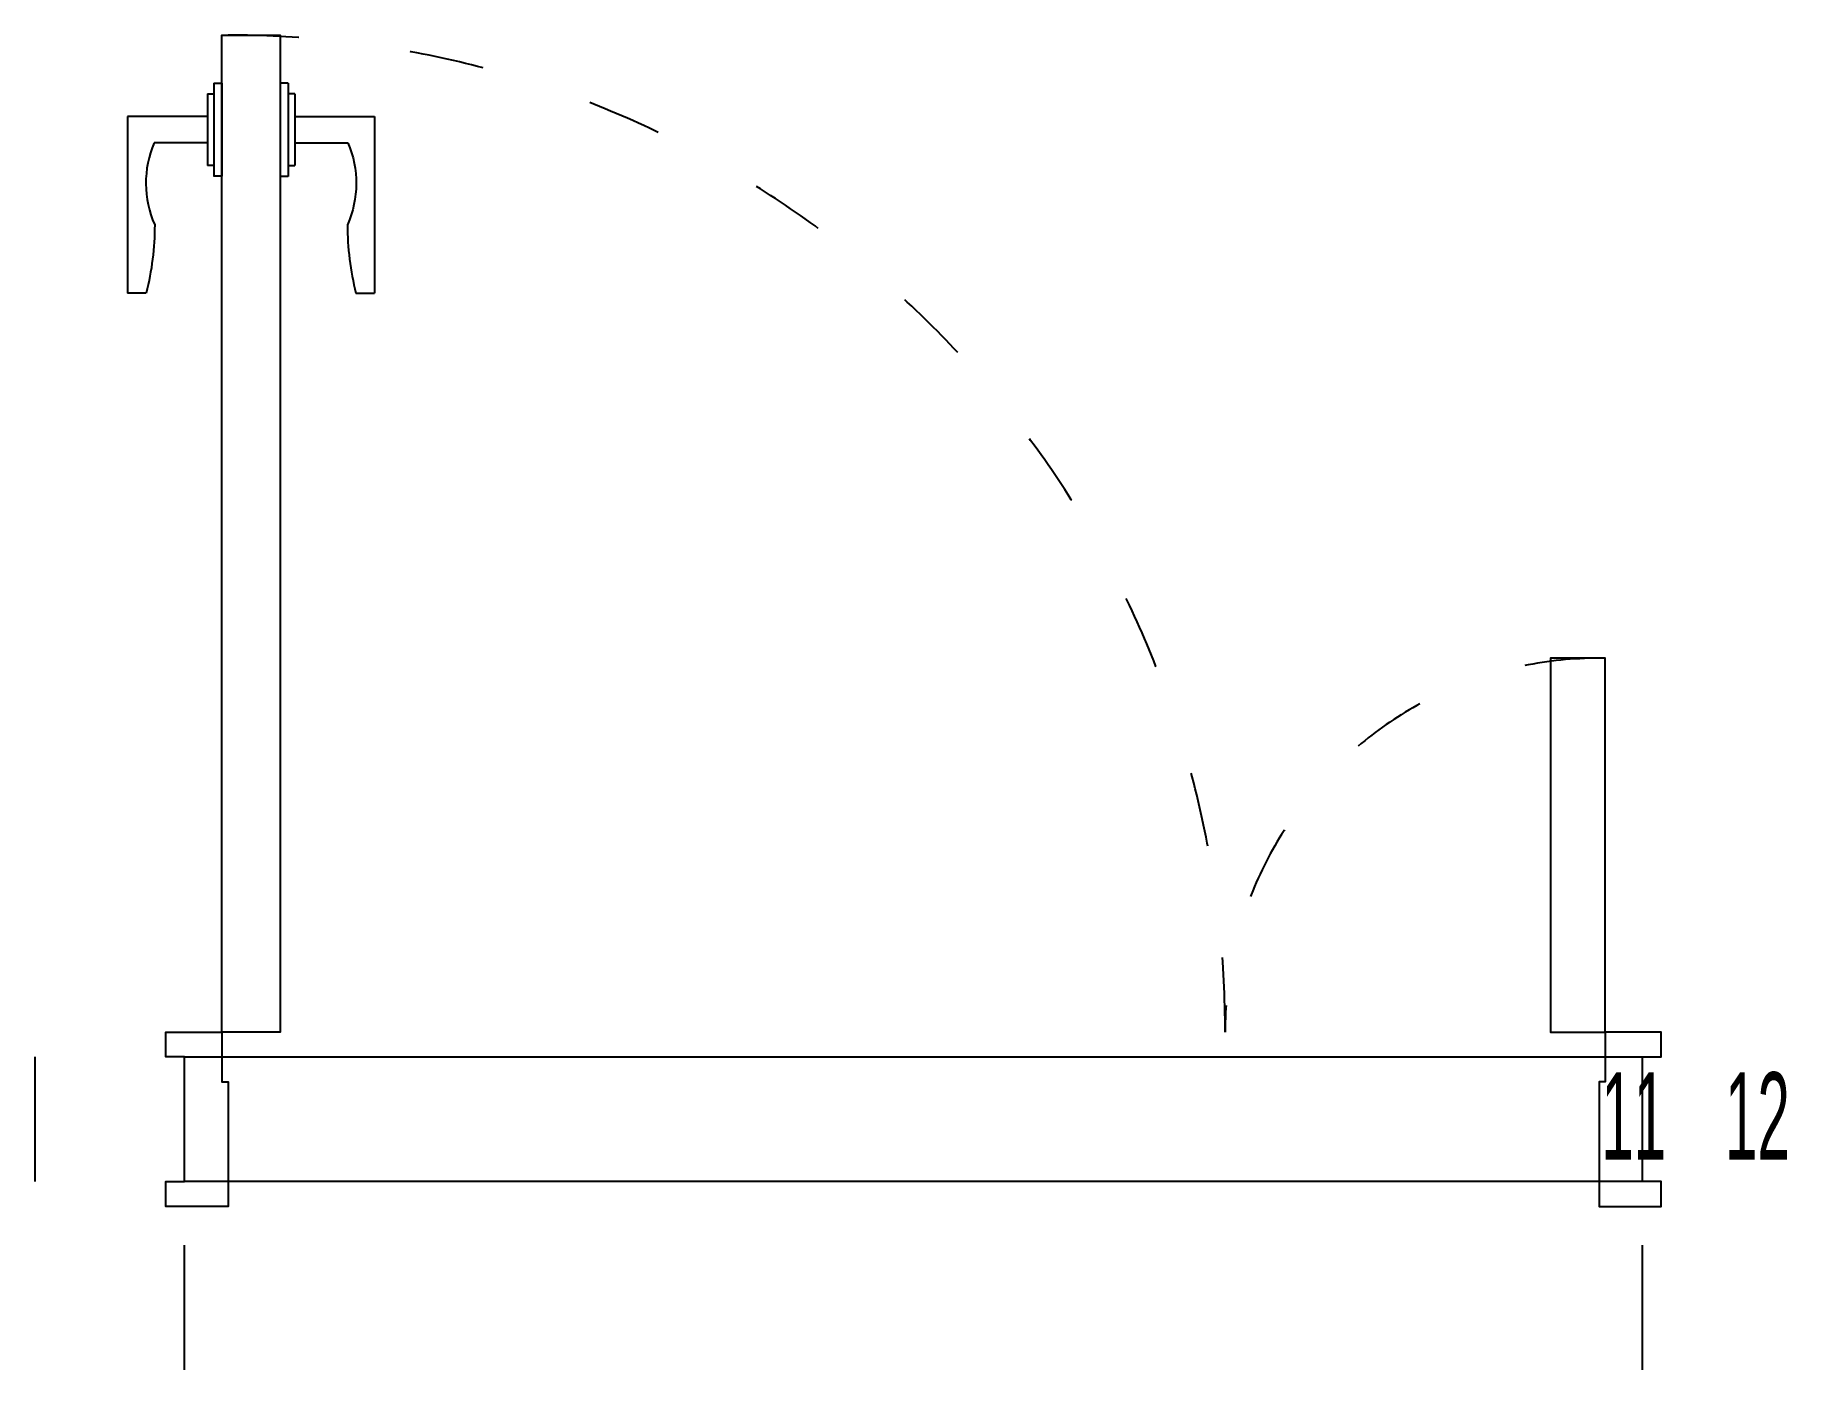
# Model space of a CAD drawing. Header units: millimetres. Extents: x -120 to 1286, y -251 to 820.
import ezdxf

# ---------------------------------------------------------------- set-up
doc = ezdxf.new("R2010")
doc.units = ezdxf.units.MM
doc.header["$MEASUREMENT"] = 0
doc.linetypes.add('ACAD_ISO03W100', pattern=[30, 12, -18])
doc.layers.get('Defpoints').update_dxf_attribs({"color": 1})
for name, color, linetype in [('D-T', 2, 'Continuous'), ('DOOR', 34, 'Continuous'), ('Wall-01', 4, 'Continuous')]:
    doc.layers.add(name, color=color, linetype=linetype)
doc.styles.add('标注', font='stylu.ttf')

msp = doc.modelspace()

# ---------------------------------------------------------------- linework, layer by layer
at = {"layer": 'D-T'}
for p, q in [((0, 0), (1170, 0)), ((1170, -100), (0, -100))]:
    msp.add_line(p, q, dxfattribs=at)
at = {"layer": 'Defpoints', "color": 250}
for p, q in [((-120, -100), (-120, 0)), ((0, -251.1), (0, -151.1)), ((1170, -251.1), (1170, -151.1))]:
    msp.add_line(p, q, dxfattribs=at)
at = {"layer": 'DOOR', "ltscale": 5}
for p, q in [((23.6, 781.4), (23.6, 706.5)), ((23.6, 781.4), (30, 781.4)), ((30, 781.4), (30, 706.7)), ((76.7, 781.4), (76.7, 706.7)), ((83.1, 781.4), (76.7, 781.4)), ((83.1, 781.4), (83.1, 706.5)), ((18.3, 772.9), (18.3, 715.3)), ((18.3, 772.9), (23.6, 772.9)), ((88.4, 772.9), (83.1, 772.9)), ((88.4, 772.9), (88.4, 715.3)), ((-45.7, 754.7), (-45.7, 612.9)), ((18.3, 754.7), (-45.7, 754.7)), ((88.4, 754.7), (152.4, 754.7)), ((152.4, 754.7), (152.4, 612.9)), ((18.3, 733.4), (-24.4, 733.4)), ((88.4, 733.4), (131.1, 733.4)), ((23.6, 715.3), (18.3, 715.3)), ((30, 706.7), (23.6, 706.7)), ((76.7, 706.7), (83.1, 706.7)), ((83.1, 715.3), (88.4, 715.3)), ((-30.8, 612.9), (-45.7, 612.9)), ((137.5, 612.9), (152.4, 612.9))]:
    msp.add_line(p, q, dxfattribs=at)
for points in [[(30, 20), (30, 820), (76.7, 820), (76.7, 20)], [(1140, 20), (1140, 320), (1096.2, 320), (1096.2, 20)]]:
    msp.add_lwpolyline(points, close=True, dxfattribs=at)
for points in [[(-24.4, 733.4, 0.208715), (-24, 667.8, -0.061819), (-30.8, 612.9, -10.704779)], [(131.1, 733.4, -0.208715), (130.7, 667.8, 0.061819), (137.5, 612.9, 10.704779)]]:
    msp.add_lwpolyline(points, format="xyb", dxfattribs=at)
for points in [[(0, 0), (-15, 0), (-15, 20), (30, 20), (30, -20), (35, -20), (35, -120), (-15, -120), (-15, -100), (0, -100)], [(1170, 0), (1185, 0), (1185, 20), (1140, 20), (1140, -20), (1135, -20), (1135, -120), (1185, -120), (1185, -100), (1170, -100)]]:
    msp.add_lwpolyline(points, dxfattribs=at)
at = {"layer": 'DOOR', "linetype": 'ACAD_ISO03W100', "ltscale": 5}
for centre, radius, start, end in [((35, 20), 800, 0, 90), ((1135, 20), 300, 90, 180)]:
    msp.add_arc(centre, radius, start, end, dxfattribs=at)
at = {"layer": 'Wall-01', "ltscale": 5}
for p, q in [((0, -100), (0, 0)), ((1170, -100), (1170, 0))]:
    msp.add_line(p, q, dxfattribs=at)

# ---------------------------------------------------------------- texts
at = {"layer": 'Defpoints', "color": 250, "style": '标注', "width": 0.5}
for s, p in [('11', (1136.8, -82.3)), ('12', (1236.1, -82.3))]:
    msp.add_text(s, height=70, dxfattribs=at).set_placement(p)

doc.saveas('drawing.dxf')
